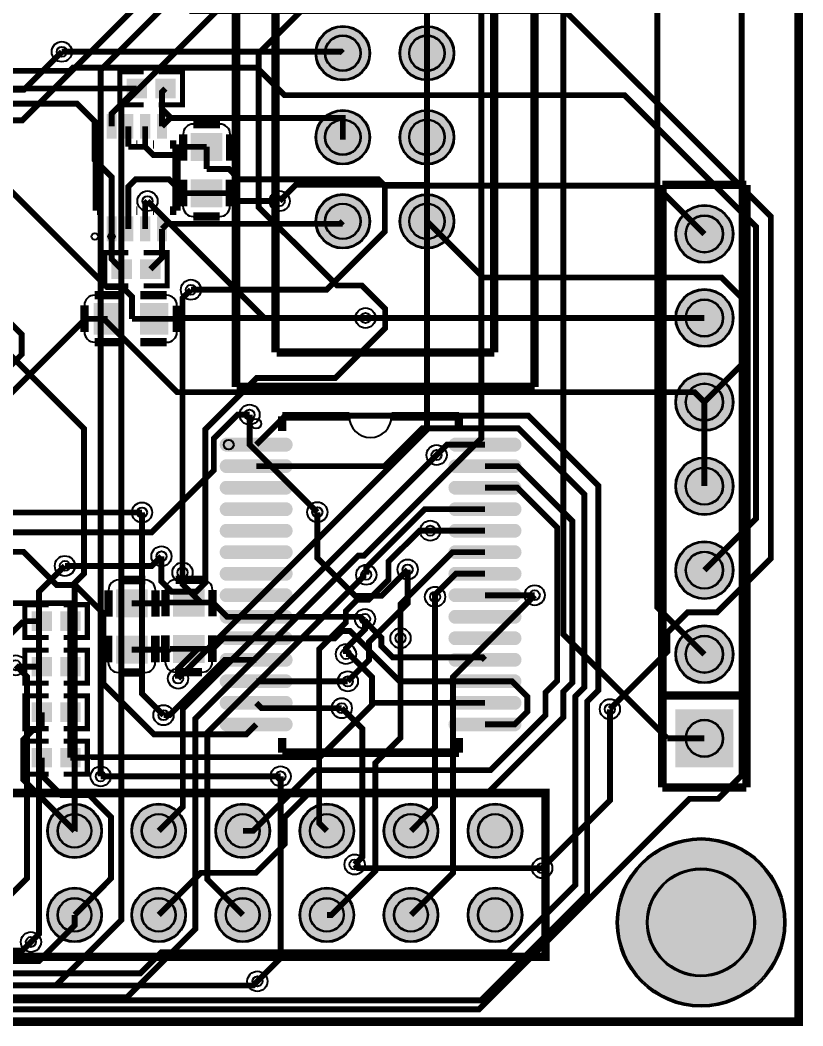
# Model space of a CAD drawing. Extents: x -5 to 4186, y -5 to 3927.
# Drawn here: x 3255 to 4186, y -5 to 1191 of the extents above; entities that cross this region are included whole.
import ezdxf

# ---------------------------------------------------------------- set-up
doc = ezdxf.new("R2010")
doc.units = 9
for name, color, linetype, true_color in [('BoardOutLine', 7, 'Continuous', 0xff00ff), ('BottomLayer', 7, 'Continuous', 0x0000ff), ('BottomSilkLayer', 7, 'Continuous', 0x66cc33), ('BottomSolderMaskLayer', 7, 'Continuous', 0xaa00ff), ('Document', 7, 'Continuous', 0xffffff), ('Hole', 7, 'Continuous', 0x222222), ('Multi-Layer', 7, 'Continuous', 0xc0c0c0), ('TopLayer', 7, 'Continuous', 0xff0000), ('TopPasteMaskLayer', 7, 'Continuous', 0x808080), ('TopSilkLayer', 7, 'Continuous', 0xffcc00), ('TopSolderMaskLayer', 7, 'Continuous', 0x800080)]:
    doc.layers.add(name, color=color, linetype=linetype, true_color=true_color)

msp = doc.modelspace()

# ---------------------------------------------------------------- hatches: boundary and pattern name
at = {"layer": 'BottomSolderMaskLayer'}
for points in [[(3606.5, 1152, 1), (3671.5, 1152, 1)], [(3706.5, 1152, 1), (3771.5, 1152, 1)], [(3606.5, 1052, 1), (3671.5, 1052, 1)], [(3706.5, 1052, 1), (3771.5, 1052, 1)], [(3606.5, 952, 1), (3671.5, 952, 1)], [(3706.5, 952, 1), (3771.5, 952, 1)], [(4034.5, 937, 1), (4103.5, 937, 1)], [(4034.5, 837, 1), (4103.5, 837, 1)], [(4034.5, 737, 1), (4103.5, 737, 1)], [(4034.5, 637, 1), (4103.5, 637, 1)], [(4034.5, 537, 1), (4103.5, 537, 1)], [(4034.5, 437, 1), (4103.5, 437, 1)], [(4034.5, 302.5), (4034.5, 371.5), (4103.5, 371.5), (4103.5, 302.5)], [(3287.6, 227, 1), (3352.5, 227, 1)], [(3387.6, 227, 1), (3452.5, 227, 1)], [(3487.6, 227, 1), (3552.5, 227, 1)], [(3587.6, 227, 1), (3652.5, 227, 1)], [(3687.6, 227, 1), (3752.5, 227, 1)], [(3787.6, 227, 1), (3852.5, 227, 1)], [(3964.6, 118.1, 1), (4165.4, 118.1, 1)], [(3287.6, 127, 1), (3352.5, 127, 1)], [(3387.6, 127, 1), (3452.5, 127, 1)], [(3487.6, 127, 1), (3552.5, 127, 1)], [(3587.6, 127, 1), (3652.5, 127, 1)], [(3687.6, 127, 1), (3752.5, 127, 1)], [(3787.6, 127, 1), (3852.5, 127, 1)]]:
    msp.add_hatch(color=256, dxfattribs=at).paths.add_polyline_path(points)
at = {"layer": 'Multi-Layer'}
for points in [[(3607.5, 1152, 1), (3670.5, 1152, 1)], [(3707.5, 1152, 1), (3770.5, 1152, 1)], [(3607.5, 1052, 1), (3670.5, 1052, 1)], [(3707.5, 1052, 1), (3770.5, 1052, 1)], [(3607.5, 952, 1), (3670.5, 952, 1)], [(3707.5, 952, 1), (3770.5, 952, 1)], [(4035.5, 937, 1), (4102.5, 937, 1)], [(4035.5, 837, 1), (4102.5, 837, 1)], [(4035.5, 737, 1), (4102.5, 737, 1)], [(4035.5, 637, 1), (4102.5, 637, 1)], [(4035.5, 537, 1), (4102.5, 537, 1)], [(4035.5, 437, 1), (4102.5, 437, 1)], [(4035.5, 303.5), (4035.5, 370.5), (4102.5, 370.5), (4102.5, 303.5)], [(3288.6, 227, 1), (3351.5, 227, 1)], [(3388.6, 227, 1), (3451.5, 227, 1)], [(3488.6, 227, 1), (3551.5, 227, 1)], [(3588.6, 227, 1), (3651.5, 227, 1)], [(3688.6, 227, 1), (3751.5, 227, 1)], [(3788.6, 227, 1), (3851.5, 227, 1)], [(3288.6, 127, 1), (3351.5, 127, 1)], [(3388.6, 127, 1), (3451.5, 127, 1)], [(3488.6, 127, 1), (3551.5, 127, 1)], [(3588.6, 127, 1), (3651.5, 127, 1)], [(3688.6, 127, 1), (3751.5, 127, 1)], [(3788.6, 127, 1), (3851.5, 127, 1)]]:
    msp.add_hatch(color=256, dxfattribs=at).paths.add_polyline_path(points)
at = {"layer": 'TopLayer'}
for points in [[(3405.1, 1099.4), (3405.1, 1120.7), (3382.9, 1120.7), (3382.9, 1099.4)], [(3417, 1099.4), (3417, 1120.7), (3439.2, 1120.7), (3439.2, 1099.4)], [(3368.9, 1051.3), (3359, 1051.3), (3359, 1078.8), (3368.9, 1078.8)], [(3388.9, 1051.3), (3379, 1051.3), (3379, 1078.8), (3388.9, 1078.8)], [(3408.9, 1051.3), (3399, 1051.3), (3399, 1078.8), (3408.9, 1078.8)], [(3428.9, 1051.3), (3419, 1051.3), (3419, 1078.8), (3428.9, 1078.8)], [(3459.3, 1024.8), (3459.3, 1056.3), (3494.8, 1056.3), (3494.8, 1024.8)], [(3459.3, 969.7), (3459.3, 1001.2), (3494.8, 1001.2), (3494.8, 969.7)], [(3368.9, 929.2), (3359, 929.2), (3359, 956.8), (3368.9, 956.8)], [(3388.9, 929.2), (3379, 929.2), (3379, 956.8), (3388.9, 956.8)], [(3408.9, 929.2), (3399, 929.2), (3399, 956.8), (3408.9, 956.8)], [(3428.9, 929.2), (3419, 929.2), (3419, 956.8), (3428.9, 956.8)], [(3387.1, 884.4), (3387.1, 905.7), (3364.9, 905.7), (3364.9, 884.4)], [(3399, 884.4), (3399, 905.7), (3421.2, 905.7), (3421.2, 884.4)], [(3343.7, 853.7), (3375.2, 853.7), (3375.2, 818.3), (3343.7, 818.3)], [(3398.9, 853.7), (3430.4, 853.7), (3430.4, 818.3), (3398.9, 818.3)], [(3568.5, 693.5, -0.785398), (3568.5, 679.2), (3503.5, 679.2, -0.785398), (3503.5, 693.5)], [(3840.5, 693.5, -0.785398), (3840.5, 679.2), (3775.5, 679.2, -0.785398), (3775.5, 693.5)], [(3568.5, 667.9, -0.785398), (3568.5, 653.6), (3503.5, 653.6, -0.785398), (3503.5, 667.9)], [(3840.5, 667.9, -0.785398), (3840.5, 653.6), (3775.5, 653.6, -0.785398), (3775.5, 667.9)], [(3568.5, 642.3, -0.785398), (3568.5, 628), (3503.5, 628, -0.785398), (3503.5, 642.3)], [(3840.5, 642.3, -0.785398), (3840.5, 628), (3775.5, 628, -0.785398), (3775.5, 642.3)], [(3568.5, 616.7, -0.785398), (3568.5, 602.4), (3503.5, 602.4, -0.785398), (3503.5, 616.7)], [(3840.5, 616.7, -0.785398), (3840.5, 602.4), (3775.5, 602.4, -0.785398), (3775.5, 616.7)], [(3568.5, 591.1, -0.785398), (3568.5, 576.8), (3503.5, 576.8, -0.785398), (3503.5, 591.1)], [(3840.5, 591.1, -0.785398), (3840.5, 576.8), (3775.5, 576.8, -0.785398), (3775.5, 591.1)], [(3568.5, 565.6, -0.785398), (3568.5, 551.2), (3503.5, 551.2, -0.785398), (3503.5, 565.6)], [(3840.5, 565.6, -0.785398), (3840.5, 551.2), (3775.5, 551.2, -0.785398), (3775.5, 565.6)], [(3568.5, 540, -0.785398), (3568.5, 525.6), (3503.5, 525.6, -0.785398), (3503.5, 540)], [(3840.5, 540, -0.785398), (3840.5, 525.6), (3775.5, 525.6, -0.785398), (3775.5, 540)], [(3405.8, 513.3), (3405.8, 481.8), (3370.3, 481.8), (3370.3, 513.3)], [(3438.3, 482.8), (3438.3, 514.3), (3473.8, 514.3), (3473.8, 482.8)], [(3568.5, 514.4, -0.785398), (3568.5, 500), (3503.5, 500, -0.785398), (3503.5, 514.4)], [(3840.5, 514.4, -0.785398), (3840.5, 500), (3775.5, 500, -0.785398), (3775.5, 514.4)], [(3292.1, 487), (3292.1, 465.8), (3269.8, 465.8), (3269.8, 487)], [(3303.9, 487), (3303.9, 465.8), (3326.2, 465.8), (3326.2, 487)], [(3568.5, 488.8, -0.785398), (3568.5, 474.4), (3503.5, 474.4, -0.785398), (3503.5, 488.8)], [(3840.5, 488.8, -0.785398), (3840.5, 474.4), (3775.5, 474.4, -0.785398), (3775.5, 488.8)], [(3405.8, 458.2), (3405.8, 426.7), (3370.3, 426.7), (3370.3, 458.2)], [(3438.3, 427.7), (3438.3, 459.2), (3473.8, 459.2), (3473.8, 427.7)], [(3568.5, 463.2, -0.785398), (3568.5, 448.9), (3503.5, 448.9, -0.785398), (3503.5, 463.2)], [(3840.5, 463.2, -0.785398), (3840.5, 448.9), (3775.5, 448.9, -0.785398), (3775.5, 463.2)], [(3292.1, 432.9), (3292.1, 411.7), (3269.8, 411.7), (3269.8, 432.9)], [(3303.9, 432.9), (3303.9, 411.7), (3326.2, 411.7), (3326.2, 432.9)], [(3568.5, 437.6, -0.785398), (3568.5, 423.3), (3503.5, 423.3, -0.785398), (3503.5, 437.6)], [(3840.5, 437.6, -0.785398), (3840.5, 423.3), (3775.5, 423.3, -0.785398), (3775.5, 437.6)], [(3568.5, 412, -0.785398), (3568.5, 397.7), (3503.5, 397.7, -0.785398), (3503.5, 412)], [(3840.5, 412, -0.785398), (3840.5, 397.7), (3775.5, 397.7, -0.785398), (3775.5, 412)], [(3568.5, 386.4, -0.785398), (3568.5, 372.1), (3503.5, 372.1, -0.785398), (3503.5, 386.4)], [(3840.5, 386.4, -0.785398), (3840.5, 372.1), (3775.5, 372.1, -0.785398), (3775.5, 386.4)], [(3292.1, 378.7), (3292.1, 357.5), (3269.8, 357.5), (3269.8, 378.7)], [(3303.9, 378.7), (3303.9, 357.5), (3326.2, 357.5), (3326.2, 378.7)], [(3568.5, 360.8, -0.785398), (3568.5, 346.5), (3503.5, 346.5, -0.785398), (3503.5, 360.8)], [(3840.5, 360.8, -0.785398), (3840.5, 346.5), (3775.5, 346.5, -0.785398), (3775.5, 360.8)], [(3292.1, 324.6), (3292.1, 303.4), (3269.8, 303.4), (3269.8, 324.6)], [(3303.9, 324.6), (3303.9, 303.4), (3326.2, 303.4), (3326.2, 324.6)]]:
    msp.add_hatch(color=256, dxfattribs=at).paths.add_polyline_path(points)
at = {"layer": 'TopPasteMaskLayer'}
for points in [[(3405.7, 1101), (3405.7, 1119.1), (3404.2, 1120.7), (3384.4, 1120.7), (3382.9, 1119.1), (3382.9, 1101), (3384.4, 1099.4), (3404.2, 1099.4)], [(3416.4, 1101), (3416.4, 1119.1), (3417.9, 1120.7), (3437.6, 1120.7), (3439.2, 1119.1), (3439.2, 1101), (3437.6, 1099.4), (3417.9, 1099.4)], [(3368.9, 1051.3), (3359, 1051.3), (3359, 1078.8), (3368.9, 1078.8)], [(3388.9, 1051.3), (3379, 1051.3), (3379, 1078.8), (3388.9, 1078.8)], [(3408.9, 1051.3), (3399, 1051.3), (3399, 1078.8), (3408.9, 1078.8)], [(3428.9, 1051.3), (3419, 1051.3), (3419, 1078.8), (3428.9, 1078.8)], [(3459.3, 1024.8), (3459.3, 1056.3), (3494.8, 1056.3), (3494.8, 1024.8)], [(3459.3, 969.7), (3459.3, 1001.2), (3494.8, 1001.2), (3494.8, 969.7)], [(3368.9, 929.2), (3359, 929.2), (3359, 956.8), (3368.9, 956.8)], [(3388.9, 929.2), (3379, 929.2), (3379, 956.8), (3388.9, 956.8)], [(3408.9, 929.2), (3399, 929.2), (3399, 956.8), (3408.9, 956.8)], [(3428.9, 929.2), (3419, 929.2), (3419, 956.8), (3428.9, 956.8)], [(3387.7, 886), (3387.7, 904.1), (3386.2, 905.7), (3366.4, 905.7), (3364.9, 904.1), (3364.9, 886), (3366.4, 884.4), (3386.2, 884.4)], [(3398.4, 886), (3398.4, 904.1), (3399.9, 905.7), (3419.6, 905.7), (3421.2, 904.1), (3421.2, 886), (3419.6, 884.4), (3399.9, 884.4)], [(3343.7, 853.7), (3375.2, 853.7), (3375.2, 818.3), (3343.7, 818.3)], [(3398.9, 853.7), (3430.4, 853.7), (3430.4, 818.3), (3398.9, 818.3)], [(3568.5, 693.5, -0.785398), (3568.5, 679.2), (3503.5, 679.2, -0.785398), (3503.5, 693.5)], [(3840.5, 693.5, -0.785398), (3840.5, 679.2), (3775.5, 679.2, -0.785398), (3775.5, 693.5)], [(3568.5, 667.9, -0.785398), (3568.5, 653.6), (3503.5, 653.6, -0.785398), (3503.5, 667.9)], [(3840.5, 667.9, -0.785398), (3840.5, 653.6), (3775.5, 653.6, -0.785398), (3775.5, 667.9)], [(3568.5, 642.3, -0.785398), (3568.5, 628), (3503.5, 628, -0.785398), (3503.5, 642.3)], [(3840.5, 642.3, -0.785398), (3840.5, 628), (3775.5, 628, -0.785398), (3775.5, 642.3)], [(3568.5, 616.7, -0.785398), (3568.5, 602.4), (3503.5, 602.4, -0.785398), (3503.5, 616.7)], [(3840.5, 616.7, -0.785398), (3840.5, 602.4), (3775.5, 602.4, -0.785398), (3775.5, 616.7)], [(3568.5, 591.1, -0.785398), (3568.5, 576.8), (3503.5, 576.8, -0.785398), (3503.5, 591.1)], [(3840.5, 591.1, -0.785398), (3840.5, 576.8), (3775.5, 576.8, -0.785398), (3775.5, 591.1)], [(3568.5, 565.6, -0.785398), (3568.5, 551.2), (3503.5, 551.2, -0.785398), (3503.5, 565.6)], [(3840.5, 565.6, -0.785398), (3840.5, 551.2), (3775.5, 551.2, -0.785398), (3775.5, 565.6)], [(3568.5, 540, -0.785398), (3568.5, 525.6), (3503.5, 525.6, -0.785398), (3503.5, 540)], [(3840.5, 540, -0.785398), (3840.5, 525.6), (3775.5, 525.6, -0.785398), (3775.5, 540)], [(3405.8, 513.3), (3405.8, 481.8), (3370.3, 481.8), (3370.3, 513.3)], [(3438.3, 482.8), (3438.3, 514.3), (3473.8, 514.3), (3473.8, 482.8)], [(3568.5, 514.4, -0.785398), (3568.5, 500), (3503.5, 500, -0.785398), (3503.5, 514.4)], [(3840.5, 514.4, -0.785398), (3840.5, 500), (3775.5, 500, -0.785398), (3775.5, 514.4)], [(3292.7, 485.5), (3292.7, 467.3), (3291.1, 465.8), (3271.4, 465.8), (3269.8, 467.3), (3269.8, 485.5), (3271.4, 487), (3291.1, 487)], [(3303.3, 485.5), (3303.3, 467.3), (3304.9, 465.8), (3324.6, 465.8), (3326.2, 467.3), (3326.2, 485.5), (3324.6, 487), (3304.9, 487)], [(3568.5, 488.8, -0.785398), (3568.5, 474.4), (3503.5, 474.4, -0.785398), (3503.5, 488.8)], [(3840.5, 488.8, -0.785398), (3840.5, 474.4), (3775.5, 474.4, -0.785398), (3775.5, 488.8)], [(3405.8, 458.2), (3405.8, 426.7), (3370.3, 426.7), (3370.3, 458.2)], [(3438.3, 427.7), (3438.3, 459.2), (3473.8, 459.2), (3473.8, 427.7)], [(3568.5, 463.2, -0.785398), (3568.5, 448.9), (3503.5, 448.9, -0.785398), (3503.5, 463.2)], [(3840.5, 463.2, -0.785398), (3840.5, 448.9), (3775.5, 448.9, -0.785398), (3775.5, 463.2)], [(3292.7, 431.4), (3292.7, 413.2), (3291.1, 411.7), (3271.4, 411.7), (3269.8, 413.2), (3269.8, 431.4), (3271.4, 432.9), (3291.1, 432.9)], [(3303.3, 431.4), (3303.3, 413.2), (3304.9, 411.7), (3324.6, 411.7), (3326.2, 413.2), (3326.2, 431.4), (3324.6, 432.9), (3304.9, 432.9)], [(3568.5, 437.6, -0.785398), (3568.5, 423.3), (3503.5, 423.3, -0.785398), (3503.5, 437.6)], [(3840.5, 437.6, -0.785398), (3840.5, 423.3), (3775.5, 423.3, -0.785398), (3775.5, 437.6)], [(3568.5, 412, -0.785398), (3568.5, 397.7), (3503.5, 397.7, -0.785398), (3503.5, 412)], [(3840.5, 412, -0.785398), (3840.5, 397.7), (3775.5, 397.7, -0.785398), (3775.5, 412)], [(3568.5, 386.4, -0.785398), (3568.5, 372.1), (3503.5, 372.1, -0.785398), (3503.5, 386.4)], [(3840.5, 386.4, -0.785398), (3840.5, 372.1), (3775.5, 372.1, -0.785398), (3775.5, 386.4)], [(3292.7, 377.2), (3292.7, 359), (3291.1, 357.5), (3271.4, 357.5), (3269.8, 359), (3269.8, 377.2), (3271.4, 378.7), (3291.1, 378.7)], [(3303.3, 377.2), (3303.3, 359), (3304.9, 357.5), (3324.6, 357.5), (3326.2, 359), (3326.2, 377.2), (3324.6, 378.7), (3304.9, 378.7)], [(3568.5, 360.8, -0.785398), (3568.5, 346.5), (3503.5, 346.5, -0.785398), (3503.5, 360.8)], [(3840.5, 360.8, -0.785398), (3840.5, 346.5), (3775.5, 346.5, -0.785398), (3775.5, 360.8)], [(3292.7, 323.1), (3292.7, 304.9), (3291.1, 303.4), (3271.4, 303.4), (3269.8, 304.9), (3269.8, 323.1), (3271.4, 324.6), (3291.1, 324.6)], [(3303.3, 323.1), (3303.3, 304.9), (3304.9, 303.4), (3324.6, 303.4), (3326.2, 304.9), (3326.2, 323.1), (3324.6, 324.6), (3304.9, 324.6)]]:
    msp.add_hatch(color=256, dxfattribs=at).paths.add_polyline_path(points)
at = {"layer": 'TopSolderMaskLayer'}
for points in [[(3606.5, 1152, 1), (3671.5, 1152, 1)], [(3706.5, 1152, 1), (3771.5, 1152, 1)], [(3406.1, 1098.4), (3406.1, 1121.6), (3381.9, 1121.6), (3381.9, 1098.4)], [(3416, 1098.4), (3416, 1121.6), (3440.2, 1121.6), (3440.2, 1098.4)], [(3369.9, 1050.3), (3358, 1050.3), (3358, 1079.8), (3369.9, 1079.8)], [(3389.9, 1050.3), (3378, 1050.3), (3378, 1079.8), (3389.9, 1079.8)], [(3409.9, 1050.3), (3398, 1050.3), (3398, 1079.8), (3409.9, 1079.8)], [(3429.9, 1050.3), (3418, 1050.3), (3418, 1079.8), (3429.9, 1079.8)], [(3606.5, 1052, 1), (3671.5, 1052, 1)], [(3706.5, 1052, 1), (3771.5, 1052, 1)], [(3458.2, 1023.9), (3458.2, 1057.2), (3495.9, 1057.2), (3495.9, 1023.9)], [(3458.2, 968.8), (3458.2, 1002.1), (3495.9, 1002.1), (3495.9, 968.8)], [(3606.5, 952, 1), (3671.5, 952, 1)], [(3706.5, 952, 1), (3771.5, 952, 1)], [(4034.5, 937, 1), (4103.5, 937, 1)], [(3369.9, 928.2), (3358, 928.2), (3358, 957.8), (3369.9, 957.8)], [(3389.9, 928.2), (3378, 928.2), (3378, 957.8), (3389.9, 957.8)], [(3409.9, 928.2), (3398, 928.2), (3398, 957.8), (3409.9, 957.8)], [(3429.9, 928.2), (3418, 928.2), (3418, 957.8), (3429.9, 957.8)], [(3388.1, 883.4), (3388.1, 906.6), (3363.9, 906.6), (3363.9, 883.4)], [(3398, 883.4), (3398, 906.6), (3422.2, 906.6), (3422.2, 883.4)], [(4034.5, 837, 1), (4103.5, 837, 1)], [(3342.7, 854.7), (3376.2, 854.7), (3376.2, 817.3), (3342.7, 817.3)], [(3397.9, 854.7), (3431.4, 854.7), (3431.4, 817.3), (3397.9, 817.3)], [(4034.5, 737, 1), (4103.5, 737, 1)], [(3573, 694.5, -0.785398), (3573, 678.2), (3498.9, 678.2, -0.785398), (3498.9, 694.5)], [(3845.1, 694.5, -0.785398), (3845.1, 678.2), (3771, 678.2, -0.785398), (3771, 694.5)], [(4034.5, 637, 1), (4103.5, 637, 1)], [(3573, 668.9, -0.785398), (3573, 652.6), (3498.9, 652.6, -0.785398), (3498.9, 668.9)], [(3845.1, 668.9, -0.785398), (3845.1, 652.6), (3771, 652.6, -0.785398), (3771, 668.9)], [(3573, 643.3, -0.785398), (3573, 627), (3498.9, 627, -0.785398), (3498.9, 643.3)], [(3845.1, 643.3, -0.785398), (3845.1, 627), (3771, 627, -0.785398), (3771, 643.3)], [(3573, 617.7, -0.785398), (3573, 601.4), (3498.9, 601.4, -0.785398), (3498.9, 617.7)], [(3845.1, 617.7, -0.785398), (3845.1, 601.4), (3771, 601.4, -0.785398), (3771, 617.7)], [(3573, 592.1, -0.785398), (3573, 575.8), (3498.9, 575.8, -0.785398), (3498.9, 592.1)], [(3845.1, 592.1, -0.785398), (3845.1, 575.8), (3771, 575.8, -0.785398), (3771, 592.1)], [(3573, 566.6, -0.785398), (3573, 550.2), (3498.9, 550.2, -0.785398), (3498.9, 566.6)], [(3845.1, 566.6, -0.785398), (3845.1, 550.2), (3771, 550.2, -0.785398), (3771, 566.6)], [(4034.5, 537, 1), (4103.5, 537, 1)], [(3573, 541, -0.785398), (3573, 524.6), (3498.9, 524.6, -0.785398), (3498.9, 541)], [(3845.1, 541, -0.785398), (3845.1, 524.6), (3771, 524.6, -0.785398), (3771, 541)], [(3437.2, 481.9), (3437.2, 515.2), (3474.9, 515.2), (3474.9, 481.9)], [(3573, 515.4, -0.785398), (3573, 499), (3498.9, 499, -0.785398), (3498.9, 515.4)], [(3845.1, 515.4, -0.785398), (3845.1, 499), (3771, 499, -0.785398), (3771, 515.4)], [(3406.9, 514.2), (3406.9, 480.9), (3369.2, 480.9), (3369.2, 514.2)], [(3293.1, 488), (3293.1, 464.8), (3268.8, 464.8), (3268.8, 488)], [(3302.9, 488), (3302.9, 464.8), (3327.2, 464.8), (3327.2, 488)], [(3573, 489.8, -0.785398), (3573, 473.4), (3498.9, 473.4, -0.785398), (3498.9, 489.8)], [(3845.1, 489.8, -0.785398), (3845.1, 473.4), (3771, 473.4, -0.785398), (3771, 489.8)], [(4034.5, 437, 1), (4103.5, 437, 1)], [(3406.9, 459.1), (3406.9, 425.8), (3369.2, 425.8), (3369.2, 459.1)], [(3437.2, 426.8), (3437.2, 460.1), (3474.9, 460.1), (3474.9, 426.8)], [(3573, 464.2, -0.785398), (3573, 447.9), (3498.9, 447.9, -0.785398), (3498.9, 464.2)], [(3845.1, 464.2, -0.785398), (3845.1, 447.9), (3771, 447.9, -0.785398), (3771, 464.2)], [(3293.1, 433.9), (3293.1, 410.7), (3268.8, 410.7), (3268.8, 433.9)], [(3302.9, 433.9), (3302.9, 410.7), (3327.2, 410.7), (3327.2, 433.9)], [(3573, 438.6, -0.785398), (3573, 422.3), (3498.9, 422.3, -0.785398), (3498.9, 438.6)], [(3845.1, 438.6, -0.785398), (3845.1, 422.3), (3771, 422.3, -0.785398), (3771, 438.6)], [(3573, 413, -0.785398), (3573, 396.7), (3498.9, 396.7, -0.785398), (3498.9, 413)], [(3845.1, 413, -0.785398), (3845.1, 396.7), (3771, 396.7, -0.785398), (3771, 413)], [(3573, 387.4, -0.785398), (3573, 371.1), (3498.9, 371.1, -0.785398), (3498.9, 387.4)], [(3845.1, 387.4, -0.785398), (3845.1, 371.1), (3771, 371.1, -0.785398), (3771, 387.4)], [(3293.1, 379.7), (3293.1, 356.5), (3268.8, 356.5), (3268.8, 379.7)], [(3302.9, 379.7), (3302.9, 356.5), (3327.2, 356.5), (3327.2, 379.7)], [(4034.5, 302.5), (4034.5, 371.5), (4103.5, 371.5), (4103.5, 302.5)], [(3573, 361.8, -0.785398), (3573, 345.5), (3498.9, 345.5, -0.785398), (3498.9, 361.8)], [(3845.1, 361.8, -0.785398), (3845.1, 345.5), (3771, 345.5, -0.785398), (3771, 361.8)], [(3293.1, 325.6), (3293.1, 302.4), (3268.8, 302.4), (3268.8, 325.6)], [(3302.9, 325.6), (3302.9, 302.4), (3327.2, 302.4), (3327.2, 325.6)], [(3287.6, 227, 1), (3352.5, 227, 1)], [(3387.6, 227, 1), (3452.5, 227, 1)], [(3487.6, 227, 1), (3552.5, 227, 1)], [(3587.6, 227, 1), (3652.5, 227, 1)], [(3687.6, 227, 1), (3752.5, 227, 1)], [(3787.6, 227, 1), (3852.5, 227, 1)], [(3964.6, 118.1, 1), (4165.4, 118.1, 1)], [(3287.6, 127, 1), (3352.5, 127, 1)], [(3387.6, 127, 1), (3452.5, 127, 1)], [(3487.6, 127, 1), (3552.5, 127, 1)], [(3587.6, 127, 1), (3652.5, 127, 1)], [(3687.6, 127, 1), (3752.5, 127, 1)], [(3787.6, 127, 1), (3852.5, 127, 1)]]:
    msp.add_hatch(color=256, dxfattribs=at).paths.add_polyline_path(points)

# ---------------------------------------------------------------- linework, layer by layer
at = {"layer": 'BoardOutLine', "const_width": 10}
msp.add_lwpolyline([(4181.1, 0), (0, 0), (0, 2809.6), (4181.1, 2809.6), (4181.1, 0)], close=True, dxfattribs=at)
at = {"layer": 'BottomLayer', "const_width": 7}
for points in [[(1119.8, 172.8), (1119.8, 110.9), (1216, 14.7), (3801, 14.7), (4051.3, 265), (4085.1, 265), (4113.2, 293.1), (4113.2, 1850.8), (3812.1, 2152)], [(4069, 437), (4013, 493), (4013, 1903.1), (3821.8, 2094.3)], [(3901.1, 1592.5), (3901.1, 460.8), (4024.9, 337)], [(3351.1, 291.8), (3351.1, 1132), (3621.1, 1402), (3654.7, 1402), (3689, 1436.3), (3689, 1502), (3639, 1552)], [(1165.1, 127), (1215.1, 177), (1280.7, 177), (1315.1, 142.7), (1315.1, 110.8), (1396.9, 29), (3382.3, 29), (3463.6, 110.3), (3463.6, 360.4), (3657.5, 554.3), (3664, 554.3), (3803.7, 694), (3803.7, 1479.6)], [(1465.1, 127), (1548.9, 43.2), (3298, 43.2), (3375.5, 120.8), (3375.5, 1088.5), (3639, 1352)], [(3639, 1252), (3539, 1152), (3539, 968.7), (3632.1, 875.7), (3661.7, 875.7), (3689.3, 848.1), (3689.3, 824.8), (3630.1, 765.7), (3536.7, 765.7), (3475.4, 704.3), (3475.4, 522.1), (3464.7, 511.5), (3435.5, 511.5), (3423.3, 523.7), (3423.3, 553.5)], [(3739, 1152), (3739, 1252)], [(2946.2, 602.4), (2946.2, 602.4), (2946.2, 868.4), (3149.9, 1072.1), (3257.8, 1072.1), (3423.2, 1237.5)], [(3304.8, 1153.7), (3259.5, 1108.4), (2975.5, 1108.4), (2733.5, 866.5), (2619.6, 866.5), (2521.1, 768), (2521.1, 745.9), (2526.8, 740.2), (2526.8, 689.5), (2532, 684.3), (2532, 640.6), (2435.5, 544.1), (2419.9, 544.1), (2406.5, 530.8), (2406.5, 338.2), (2362.3, 294), (2362.3, 209.5), (2337.6, 184.8), (2169.3, 184.8), (2164.3, 189.8)], [(3739, 1052), (3739, 1152)], [(3739, 995.4), (3739, 1052)], [(3739, 995.4), (3583.2, 995.4), (3563.9, 976.1)], [(3739, 952), (3739, 995.4)], [(3406.7, 976.1), (3545.8, 837), (3666, 837)], [(3443.1, 408.1), (3739, 704), (3739, 952)], [(3448.4, 534.2), (3448.4, 860.7), (3458.4, 870.6)], [(3320.1, 227), (3320.2, 227.2), (3320.2, 521.7), (3331.2, 532.7), (3331.2, 705.2), (3233.6, 802.8)], [(3172.7, 777.2), (3177.3, 772.6), (3177.3, 105.4), (3210.6, 72.1), (3277.5, 72.1), (3320.1, 114.7), (3320.1, 127)], [(4069, 737), (4069, 637)], [(3528.1, 722), (3528.1, 686.5), (3608.7, 606)], [(3750.5, 674), (3448.7, 372.2), (3448.7, 255.7), (3420.1, 227)], [(3425.8, 364.6), (3400.2, 390.2), (3400.2, 605.7)], [(3743, 584), (3730.2, 584), (3693.3, 547.2), (3693.3, 525.7), (3669.3, 501.7), (3656, 501.7), (3642.6, 488.4), (3642.6, 475), (3610.9, 443.2), (3610.9, 236.2), (3620.1, 227)], [(3268.1, 94.8), (3277.8, 104.5), (3277.8, 511.4), (3308.5, 542.1)], [(3644.9, 404.8), (3670.1, 430), (3670.1, 451.4), (3716.1, 497.4), (3716.1, 537.8)], [(3666.9, 531.6), (3665.7, 531.6), (3477.8, 343.7), (3477.8, 169.2), (3520.1, 127)], [(3720.1, 127), (3770.1, 177), (3770.1, 410.1), (3867.1, 507.2)], [(3720.1, 227), (3748.7, 255.7), (3748.7, 505.4)], [(3665.4, 479), (3665.4, 466.8), (3642.8, 444.2), (3642.8, 437.3)], [(3620.1, 127), (3625.3, 127), (3677.7, 179.4), (3677.7, 307.7), (3707.6, 337.7), (3707.6, 456.2)], [(3250, 423.9), (3263.5, 410.4), (3263.5, 170.5), (3220.1, 127)], [(3653, 186.9), (3662.3, 196.1), (3662.3, 348.3), (3637.7, 372.9)], [(3876.1, 182.6), (3956.6, 263.1), (3956.6, 371.7)], [(4069, 337), (4024.9, 337)], [(3565, 291.8), (3565, 75.6), (3537.4, 48)]]:
    msp.add_lwpolyline(points, dxfattribs=at)
at = {"layer": 'BottomSilkLayer', "const_width": 10}
msp.add_lwpolyline([(2160, 77), (3880, 77), (3880, 272), (2160, 272), (2160, 77)], close=True, dxfattribs=at)
at = {"layer": 'BottomSolderMaskLayer'}
for centre, radius in [((3639, 1152), 32.5), ((3739, 1152), 32.5), ((3639, 1152), 21.3), ((3739, 1152), 21.3), ((3639, 1052), 32.5), ((3739, 1052), 32.5), ((3639, 1052), 21.3), ((3739, 1052), 21.3), ((3639, 952), 32.5), ((3739, 952), 32.5), ((3639, 952), 21.3), ((3739, 952), 21.3), ((4069, 937), 34.5), ((4069, 937), 22.3), ((4069, 837), 34.5), ((4069, 837), 22.3), ((4069, 737), 34.5), ((4069, 737), 22.3), ((4069, 637), 34.5), ((4069, 637), 22.3), ((4069, 537), 34.5), ((4069, 537), 22.3), ((4069, 437), 34.5), ((4069, 437), 22.3), ((4069, 337), 22.3), ((3320, 227), 32.5), ((3420, 227), 32.5), ((3520, 227), 32.5), ((3620, 227), 32.5), ((3720, 227), 32.5), ((3820, 227), 32.5), ((3320, 227), 20.3), ((3420, 227), 20.3), ((3520, 227), 20.3), ((3620, 227), 20.3), ((3720, 227), 20.3), ((3820, 227), 20.3), ((4065, 118.1), 100.4), ((4064.9, 118.1), 64.3), ((3320, 127), 32.5), ((3420, 127), 32.5), ((3520, 127), 32.5), ((3620, 127), 32.5), ((3720, 127), 32.5), ((3820, 127), 32.5), ((3320, 127), 20.3), ((3420, 127), 20.3), ((3520, 127), 20.3), ((3620, 127), 20.3), ((3720, 127), 20.3), ((3820, 127), 20.3)]:
    msp.add_circle(centre, radius, dxfattribs=at)
at = {"layer": 'Document'}
for centre, radius in [((3364, 934), 3.94), ((3503.3, 686.3), 5.91)]:
    msp.add_circle(centre, radius, dxfattribs=at)
at = {"layer": 'Hole'}
for centre in [(3304.8, 1153.7), (3406.7, 976.1), (3563.9, 976.1), (3458.4, 870.6), (3666, 837), (3528.1, 722), (3750.5, 674), (3400.2, 605.7), (3608.7, 606), (3743, 584), (3423.3, 553.5), (3308.5, 542.1), (3448.4, 534.2), (3716.1, 537.8), (3666.9, 531.6), (3748.7, 505.4), (3867.1, 507.2), (3665.4, 479), (3707.6, 456.2), (3642.7, 437.3), (3250, 423.9), (3443.1, 408.1), (3644.9, 404.8), (3637.7, 372.9), (3956.6, 371.7), (3425.8, 364.6), (3351.1, 291.8), (3565, 291.8), (3653, 186.9), (3876.1, 182.6), (3268.1, 94.8), (3537.4, 48)]:
    msp.add_circle(centre, 6, dxfattribs=at)
at = {"layer": 'Multi-Layer'}
for centre, radius in [((3639, 1152), 31.5), ((3639, 1152), 20.7), ((3739, 1152), 31.5), ((3739, 1152), 20.7), ((3304.8, 1153.7), 12), ((3639, 1052), 31.5), ((3739, 1052), 31.5), ((3639, 1052), 20.7), ((3739, 1052), 20.7), ((3406.7, 976.1), 12), ((3563.9, 976.1), 12), ((3639, 952), 31.5), ((3739, 952), 31.5), ((3639, 952), 20.7), ((3739, 952), 20.7), ((4069, 937), 33.5), ((4069, 937), 21.7), ((3458.4, 870.6), 12), ((4069, 837), 33.5), ((4069, 837), 21.7), ((3666, 837), 12), ((4069, 737), 33.5), ((4069, 737), 21.7), ((3528.1, 722), 12), ((3750.5, 674), 12), ((4069, 637), 33.5), ((4069, 637), 21.7), ((3400.2, 605.7), 12), ((3608.7, 606), 12), ((3743, 584), 12), ((3423.3, 553.5), 12), ((4069, 537), 33.5), ((3308.5, 542.1), 12), ((4069, 537), 21.7), ((3448.4, 534.2), 12), ((3666.9, 531.6), 12), ((3716.1, 537.8), 12), ((3748.7, 505.4), 12), ((3867.1, 507.2), 12), ((3665.4, 479), 12), ((3707.6, 456.2), 12), ((4069, 437), 33.5), ((4069, 437), 21.7), ((3642.7, 437.3), 12), ((3250, 423.9), 12), ((3443.1, 408.1), 12), ((3644.9, 404.8), 12), ((3637.7, 372.9), 12), ((3956.6, 371.7), 12), ((3425.8, 364.6), 12), ((4069, 337), 21.7), ((3351.1, 291.8), 12), ((3565, 291.8), 12), ((3320, 227), 31.5), ((3420, 227), 31.5), ((3520, 227), 31.5), ((3620, 227), 31.5), ((3720, 227), 31.5), ((3820, 227), 31.5), ((3320, 227), 19.7), ((3420, 227), 19.7), ((3520, 227), 19.7), ((3620, 227), 19.7), ((3720, 227), 19.7), ((3820, 227), 19.7), ((4065, 118.1), 98.4), ((3653, 186.9), 12), ((3876.1, 182.6), 12), ((4064.9, 118.1), 63), ((3320, 127), 31.5), ((3420, 127), 31.5), ((3520, 127), 31.5), ((3620, 127), 31.5), ((3720, 127), 31.5), ((3820, 127), 31.5), ((3320, 127), 19.7), ((3420, 127), 19.7), ((3520, 127), 19.7), ((3620, 127), 19.7), ((3720, 127), 19.7), ((3820, 127), 19.7), ((3268.1, 94.8), 12), ((3537.4, 48), 12)]:
    msp.add_circle(centre, radius, dxfattribs=at)
at = {"layer": 'TopLayer', "const_width": 7}
for points in [[(2783.4, 1559.6), (3232.9, 1110), (3394, 1110)], [(2783.4, 1513.6), (3205, 1092), (3323, 1092), (3344, 1071), (3344, 1025), (3364, 1005), (3364, 943)], [(3388.2, 836), (3388.2, 862.4), (3377, 873.7), (3358.9, 873.7), (3080.8, 1151.7), (2937.6, 1151.7), (2829.2, 1260.1)], [(3423.2, 1237.5), (3458.7, 1202), (3903.5, 1202), (4148, 957.6), (4148, 551), (4084, 487), (4049.3, 487), (4024.8, 462.5), (4024.8, 439.9), (3956.6, 371.7)], [(3639, 1152), (3637.3, 1153.7), (3304.8, 1153.7)], [(3242.9, 1132.9), (3244.8, 1131), (3314.2, 1131), (3318, 1134.8), (3536.7, 1134.8), (3569.5, 1102), (3974.2, 1102), (4130.4, 945.7), (4130.4, 598.4), (4069, 537)], [(3394, 1110), (3364, 1080), (3364, 1065)], [(3428.1, 1110), (3424, 1105.9), (3424, 1085.5)], [(3424, 1085.5), (3424, 1065)], [(3424, 1085.5), (3433.9, 1075.5), (3433.9, 1075)], [(3423.9, 1065), (3433.9, 1075)], [(3433.9, 1075), (3639, 1075), (3639, 1062)], [(3384, 1065), (3384, 1040.6)], [(3404, 1065), (3404, 1044.2)], [(3639, 1062), (3639, 1049)], [(3639, 1062), (3639, 1062), (3639, 1052)], [(3384, 1040.6), (3404, 1040.6)], [(3404, 1044.2), (3404, 1040.7)], [(3404, 1040.7), (3404, 1040.6)], [(3448.7, 1040.6), (3438.8, 1030.8), (3413.9, 1030.8), (3404, 1040.7)], [(3462.9, 1040.6), (3448.7, 1040.6)], [(3462.9, 1040.6), (3477.1, 1040.6)], [(3477.1, 1040.6), (3477.1, 1014.2)], [(3689, 994.3), (3681.3, 1002), (3515.6, 1002), (3503.5, 1014.2), (3477.1, 1014.2)], [(3448.7, 985.5), (3432.2, 1001.9), (3392.7, 1001.9), (3384, 993.2), (3384, 943)], [(3458.4, 870.6), (3619.6, 870.6), (3689, 940), (3689, 994.3)], [(3689, 994.3), (4011.7, 994.3), (4069, 937)], [(3477.1, 985.5), (3448.7, 985.5)], [(3486.4, 985.5), (3477.1, 985.5)], [(3486.4, 985.5), (3505.4, 985.5)], [(3505.4, 985.5), (3514.8, 976.1), (3563.9, 976.1)], [(3404, 943), (3404, 973.4), (3406.7, 976.1)], [(3364, 943), (3364, 907.1), (3376, 895)], [(3424, 943), (3424, 908.9), (3410.1, 895)], [(3424, 943), (3430, 949), (3636, 949)], [(3636, 949), (3639, 952)], [(3636, 949), (3639, 949)], [(3739, 952), (3805.8, 885.2), (4089.3, 885.2), (4116, 858.4), (4116, 784), (4069, 737)], [(3113, 854), (3220.6, 854), (3257.2, 817.4), (3257.2, 793.7), (3215.7, 752.1)], [(3113, 649.2), (3146.3, 682.5), (3153, 682.5), (3153.1, 682.7), (3179.7, 682.7), (3333.1, 836)], [(3354.7, 836), (3333.1, 836)], [(3359.5, 836), (3354.7, 836)], [(4069, 737), (4057.2, 748.8), (3441.9, 748.8), (3354.7, 836)], [(3414.6, 836), (3388.2, 836)], [(3414.6, 836), (3441, 836)], [(3666, 837), (3442, 837), (3441, 836)], [(4069, 837), (3666, 837)], [(3536, 686.3), (3570.4, 720.8), (3859.7, 720.8), (3942.9, 637.6), (3942.9, 394.2), (3929.6, 380.8), (3929.6, 151.8), (3803.1, 25.3), (500.8, 25.3), (415.1, 111), (415.1, 142.7), (449.4, 177), (515, 177), (565, 227)], [(3528.1, 722), (3513.8, 722), (3485.6, 693.8), (3485.6, 655.8), (3411.9, 582.1), (2998.7, 582.1), (2905.9, 674.8), (2841, 674.8)], [(3536, 660.8), (3688.4, 660.8), (3733.4, 705.8), (3847.8, 705.8), (3926.1, 627.4), (3926.1, 397.5), (3915.4, 386.7), (3915.4, 162.3), (3835.4, 82.4), (3423, 82.4), (3398, 57.4), (1343.4, 57.4), (1320.1, 80.7), (511.4, 80.7), (465, 127)], [(2841, 700.4), (2977.2, 700.4), (3071.9, 605.7), (3400.2, 605.7)], [(3750.5, 674), (3762.8, 686.3), (3808, 686.3)], [(3808, 660.8), (3846.5, 660.8), (3911.9, 595.4), (3911.9, 403.4), (3901.1, 392.6), (3901.1, 362), (3809.6, 270.5), (3597.4, 270.5), (3570.1, 243.2), (3570.1, 211.4), (3535.7, 177), (3470.1, 177), (3420.1, 127)], [(3808, 635.2), (3846.4, 635.2), (3893.9, 587.7), (3893.9, 405.5), (3880, 391.6), (3880, 364.5), (3814.7, 299.1), (3604.4, 299.1), (3532.3, 227), (3520.1, 227)], [(2841, 623.7), (2905.8, 558.8), (3259.5, 558.8), (3299, 519.3), (3320.7, 519.3), (3354.4, 485.7), (3354.4, 402), (3414.6, 341.8), (3524.1, 341.8), (3536, 353.7)], [(3808, 609.6), (3736.4, 609.6), (3666.9, 540.1), (3666.9, 531.6)], [(3716.1, 537.8), (3684.8, 506.5), (3653.8, 506.5), (3608.7, 551.6), (3608.7, 606)], [(3808, 584), (3743, 584)], [(3423.3, 553.5), (3411.9, 542.1), (3308.5, 542.1)], [(3707.6, 456.2), (3707.6, 496.5), (3769.5, 558.4), (3808, 558.4)], [(3470.2, 498.6), (3448.4, 520.4), (3448.4, 534.2)], [(3808, 532.8), (3773.4, 532.8), (3748.7, 508.1), (3748.7, 505.4), (3748.7, 505.4)], [(3808, 507.2), (3867.1, 507.2)], [(3186, 497.8), (3315, 497.8), (3315, 497.7)], [(3315, 476.4), (3315, 497.7)], [(3388, 497.6), (3426.7, 497.6), (3427.7, 498.6)], [(3456, 498.6), (3427.7, 498.6)], [(3456, 498.6), (3470.2, 498.6)], [(3470.2, 498.6), (3484.4, 498.6)], [(3536, 481.6), (3501.4, 481.6), (3484.4, 498.6)], [(3259.2, 476.4), (3220.1, 437.3), (3220.1, 227)], [(3281, 476.4), (3259.2, 476.4)], [(3315, 422.3), (3315, 476.4)], [(3536, 481.6), (3660.1, 481.6), (3664.1, 477.7)], [(3665.4, 479), (3664.1, 477.7)], [(3664.1, 477.7), (3684.9, 456.8), (3684.9, 446.8), (3698.2, 433.5), (3805, 433.5), (3808, 430.4)], [(3536, 456), (3629.3, 456), (3637.9, 464.6), (3647.6, 464.6), (3670.1, 442.1), (3670.1, 441.5), (3706.7, 404.8), (3808, 404.8)], [(3536, 456), (3497, 456), (3484.4, 443.5)], [(3388, 442.5), (3432.5, 442.5), (3433.5, 443.5)], [(3456, 443.5), (3433.5, 443.5)], [(3466.7, 443.5), (3443.1, 419.9), (3443.1, 408.1)], [(3456, 443.5), (3466.7, 443.5)], [(3466.7, 443.5), (3484.4, 443.5)], [(3536, 430.4), (3498.8, 430.4), (3432.9, 364.6), (3425.8, 364.6)], [(3673.8, 379.2), (3673.8, 409.7), (3646.2, 437.3), (3642.8, 437.3)], [(3259.2, 422.3), (3251.6, 422.3), (3250, 423.9)], [(3281, 422.3), (3259.2, 422.3)], [(3315, 368.1), (3315, 422.3)], [(3644.9, 404.8), (3536, 404.8)], [(3808, 353.7), (3843.4, 353.7), (3858.4, 368.7), (3858.4, 386.7), (3840.3, 404.8), (3808, 404.8)], [(3281, 357.5), (3281, 368.1)], [(3315, 314), (3315, 368.1)], [(3336.8, 314), (3337.4, 314.6), (3611.5, 314.6), (3673.8, 376.8), (3673.8, 379.2)], [(3637.7, 372.9), (3542.3, 372.9), (3536, 379.2)], [(3673.8, 379.2), (3808, 379.2)], [(3281, 357.5), (3281, 346.8)], [(3281, 346.8), (3270.3, 346.8), (3259.1, 335.6), (3259.1, 288), (3320.1, 227)], [(3281, 314), (3281, 292.7)], [(3315, 314), (3336.8, 314)], [(3281, 292.7), (3304, 269.7), (3337.3, 269.7), (3363.4, 243.5), (3363.4, 170.4), (3320.1, 127)], [(3565, 291.8), (3351.1, 291.8)], [(3876.1, 182.6), (3657.3, 182.6), (3653, 186.9)], [(3268.1, 94.8), (3257.6, 84.4), (2131.8, 84.4)], [(1319.7, 48.8), (1325.4, 43.1), (3532.5, 43.1), (3537.4, 48)]]:
    msp.add_lwpolyline(points, dxfattribs=at)
at = {"layer": 'TopSilkLayer'}
for points, const_width in [([(3512, 2349), (3512, 755)], 10), ([(3867, 2349.1), (3867, 755)], 10), ([(3819, 2308), (3819, 796)], 10), ([(3559, 1449.4), (3559, 991), (3559, 796)], 10), ([(3402.1, 1090.4), (3373.9, 1090.4), (3373.9, 1129.7), (3402.1, 1129.7)], 6), ([(3420, 1090.4), (3448.2, 1090.4), (3448.2, 1129.7), (3420, 1129.7)], 6), ([(3461.3, 1067.7), (3492.8, 1067.7)], 10), ([(3449.1, 1024.1), (3449.1, 1055.5)], 10), ([(3505, 1024.1), (3505, 1055.5)], 10), ([(3346.7, 964.7), (3346.7, 1043.4)], 10), ([(3346.7, 1043.4), (3354.6, 1043.4)], 10), ([(3373.3, 1043.4), (3374.6, 1043.4)], 10), ([(3393.3, 1043.4), (3394.6, 1043.4)], 10), ([(3413.3, 1043.4), (3414.6, 1043.4)], 10), ([(3433.3, 1043.4), (3441.2, 1043.4)], 10), ([(3441.2, 1043.4), (3441.2, 964.7)], 10), ([(3448.9, 1001.4), (3448.9, 969.9)], 10), ([(3504.8, 1001.4), (3504.8, 969.9)], 10), ([(4019, 995.3), (4119, 995.3)], 10), ([(4019, 278.7), (4019, 995.3)], 10), ([(4119, 278.7), (4119, 995.3)], 10), ([(3346.7, 964.7), (3354.6, 964.7)], 10), ([(3373.3, 964.7), (3374.6, 964.7)], 10), ([(3393.3, 964.7), (3394.6, 964.7)], 10), ([(3413.3, 964.7), (3414.6, 964.7)], 10), ([(3433.3, 964.7), (3441.2, 964.7)], 10), ([(3461.1, 957.7), (3492.6, 957.7)], 10), ([(3384.1, 875.4), (3355.9, 875.4), (3355.9, 914.7), (3384.1, 914.7)], 6), ([(3402, 875.4), (3430.2, 875.4), (3430.2, 914.7), (3402, 914.7)], 6), ([(3375.4, 864.2), (3343.9, 864.2)], 10), ([(3398.1, 864), (3429.6, 864)], 10), ([(3331.7, 852), (3331.7, 820.5)], 10), ([(3441.8, 851.8), (3441.8, 820.3)], 10), ([(3375.4, 808.3), (3343.9, 808.3)], 10), ([(3398.1, 808.1), (3429.6, 808.1)], 10), ([(3819, 796), (3560.3, 796)], 10), ([(3867, 755), (3512.7, 755)], 10), ([(3567, 720), (3646.6, 720)], 10), ([(3567, 720), (3567, 702.6)], 10), ([(3777, 720), (3697, 720)], 10), ([(3777, 720), (3777, 702.6)], 10), ([(3404, 525.4), (3372.5, 525.4)], 10), ([(3440.3, 525.7), (3471.8, 525.7)], 10), ([(3360.3, 481.7), (3360.3, 513.2)], 10), ([(3416.2, 481.7), (3416.2, 513.2)], 10), ([(3428.1, 482.1), (3428.1, 513.5)], 10), ([(3484, 482.1), (3484, 513.5)], 10), ([(3289.1, 496), (3260.8, 496), (3260.8, 456.8), (3289.1, 456.8)], 6), ([(3306.9, 496), (3335.2, 496), (3335.2, 456.8), (3306.9, 456.8)], 6), ([(3360.1, 459), (3360.1, 427.5)], 10), ([(3416, 459), (3416, 427.5)], 10), ([(3427.9, 459.4), (3427.9, 427.9)], 10), ([(3483.8, 459.4), (3483.8, 427.9)], 10), ([(3289.1, 441.9), (3260.8, 441.9), (3260.8, 402.7), (3289.1, 402.7)], 6), ([(3306.9, 441.9), (3335.2, 441.9), (3335.2, 402.7), (3306.9, 402.7)], 6), ([(3403.8, 415.3), (3372.3, 415.3)], 10), ([(3440.1, 415.7), (3471.6, 415.7)], 10), ([(3289.1, 387.7), (3260.8, 387.7), (3260.8, 348.5), (3289.1, 348.5)], 6), ([(3306.9, 387.7), (3335.2, 387.7), (3335.2, 348.5), (3306.9, 348.5)], 6), ([(4019, 387.9), (4119, 387.9)], 10), ([(3289.1, 333.6), (3260.8, 333.6), (3260.8, 294.4), (3289.1, 294.4)], 6), ([(3306.9, 333.6), (3335.2, 333.6), (3335.2, 294.4), (3306.9, 294.4)], 6), ([(3567, 337.4), (3567, 320)], 10), ([(3777, 337.4), (3777, 320)], 10), ([(3777, 320), (3567, 320)], 10), ([(4019, 278.7), (4119, 278.7)], 10)]:
    msp.add_lwpolyline(points, dxfattribs=dict(at, const_width=const_width))
for centre, radius in [((3344, 934), 3.94), ((3536, 711.3), 5.91)]:
    msp.add_circle(centre, radius, dxfattribs=at)
for centre, radius, start, end in [((3461.3, 1055.5), 12.2, 90, 180), ((3492.8, 1055.5), 12.2, 360, 90), ((3461.1, 969.9), 12.2, 180, 270), ((3492.6, 969.9), 12.2, 270, 0), ((3343.9, 852), 12.2, 90, 180), ((3429.6, 851.8), 12.2, 359.9953, 90), ((3343.9, 820.5), 12.2, 179.9953, 270), ((3429.6, 820.3), 12.2, 270, 0), ((3671.8, 720), 25.2, 180, 360), ((3372.5, 513.2), 12.2, 90, 180), ((3404, 513.2), 12.2, 360, 90), ((3440.3, 513.5), 12.2, 90, 180), ((3471.8, 513.5), 12.2, 0, 90), ((3372.3, 427.5), 12.2, 180, 270), ((3403.8, 427.5), 12.2, 270, 0), ((3440.1, 427.9), 12.2, 180, 270), ((3471.6, 427.9), 12.2, 270, 0)]:
    msp.add_arc(centre, radius, start, end, dxfattribs=at)
at = {"layer": 'TopSolderMaskLayer'}
for centre, radius in [((3639, 1152), 32.5), ((3739, 1152), 32.5), ((3639, 1152), 21.3), ((3739, 1152), 21.3), ((3639, 1052), 32.5), ((3739, 1052), 32.5), ((3639, 1052), 21.3), ((3739, 1052), 21.3), ((3639, 952), 32.5), ((3739, 952), 32.5), ((3639, 952), 21.3), ((3739, 952), 21.3), ((4069, 937), 34.5), ((4069, 937), 22.3), ((4069, 837), 34.5), ((4069, 837), 22.3), ((4069, 737), 34.5), ((4069, 737), 22.3), ((4069, 637), 34.5), ((4069, 637), 22.3), ((4069, 537), 34.5), ((4069, 537), 22.3), ((4069, 437), 34.5), ((4069, 437), 22.3), ((4069, 337), 22.3), ((3320, 227), 32.5), ((3420, 227), 32.5), ((3520, 227), 32.5), ((3620, 227), 32.5), ((3720, 227), 32.5), ((3820, 227), 32.5), ((3320, 227), 20.3), ((3420, 227), 20.3), ((3520, 227), 20.3), ((3620, 227), 20.3), ((3720, 227), 20.3), ((3820, 227), 20.3), ((4065, 118.1), 100.4), ((4064.9, 118.1), 64.3), ((3320, 127), 32.5), ((3420, 127), 32.5), ((3520, 127), 32.5), ((3620, 127), 32.5), ((3720, 127), 32.5), ((3820, 127), 32.5), ((3320, 127), 20.3), ((3420, 127), 20.3), ((3520, 127), 20.3), ((3620, 127), 20.3), ((3720, 127), 20.3), ((3820, 127), 20.3)]:
    msp.add_circle(centre, radius, dxfattribs=at)

doc.saveas('drawing.dxf')
